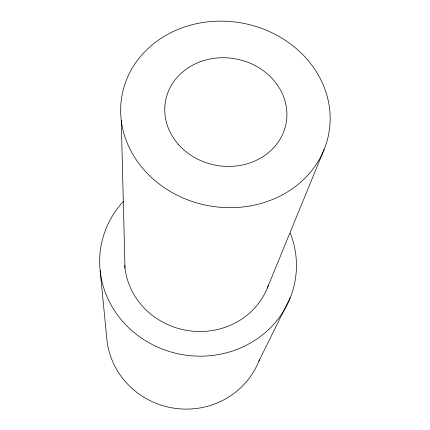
<?xml version="1.0" encoding="UTF-8"?>
<svg xmlns="http://www.w3.org/2000/svg" width="430" height="430" viewBox="0 0 430 430"><rect width="100%" height="100%" fill="white"/><g stroke="black" fill="none" stroke-linecap="round" stroke-linejoin="round"><path stroke-width="0.64" d="M267.299 288.095L324.129 149.468A105.135 92.848 10.4 0 0 206.395 22.021A105.135 92.848 10.4 0 0 145.695 171.731A105.135 92.848 10.4 0 0 324.129 149.468M258.914 361.023L290.363 297.485M100.158 270.642L106.914 339.738A78.894 76.11 10.4 0 0 175.666 408.409A78.894 76.11 10.4 0 0 259.392 359.786M121.255 120.335L124.985 267.998M290.288 233.114A98.583 92.531 10.4 0 1 247.288 344.752A98.583 92.531 10.4 0 1 122.33 321.027A98.583 92.531 10.4 0 1 123.431 201.433M268.229 285.676A73.912 69.359 10.4 0 1 188.996 330.74A73.912 69.359 10.4 0 1 124.738 265.401M178.74 144.808A61.302 54.11 10.4 0 0 283.064 133.316A61.302 54.11 10.4 0 0 215.693 58.136A61.302 54.11 10.4 0 0 178.74 144.808"/></g></svg>
